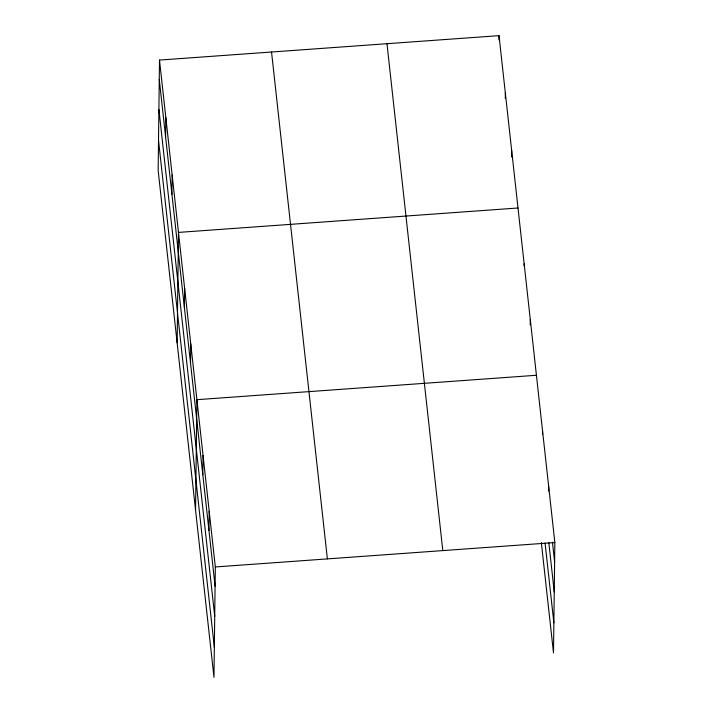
<?xml version="1.0" encoding="UTF-8"?>
<svg xmlns="http://www.w3.org/2000/svg" width="713" height="713" viewBox="0 0 713 713"><rect width="100%" height="100%" fill="white"/><g stroke="black" fill="none" stroke-linecap="round" stroke-linejoin="round"><path stroke-width="1.07" d="M159.498 60.07L158.152 170.46L213.98 677.35L215.326 566.96L159.498 60.07L499.02 35.65L554.848 542.54L553.502 652.93L541.336 542.513M165.594 136.825L165.826 117.511M171.922 194.275L172.154 174.961M177.136 342.801L178.482 232.411L518.003 207.991M184.391 307.481L184.622 288.168M190.531 363.238L190.763 343.924M195.558 510.08L196.904 399.681L536.426 375.27M202.813 474.751L203.045 455.447M208.954 530.508L209.185 511.203M498.966 39.937L499.02 35.65M505.285 98.465L505.348 93.1M511.595 156.985L511.676 150.541M524.117 265.896L524.144 263.748M530.222 324.87L530.285 319.513M542.531 434.244L542.566 431.026M548.654 491.07L548.707 486.783M215.326 566.96L554.848 542.54M552.441 542.174L554.616 561.853M548.823 542.709L554.242 591.906M545.08 543.065L553.867 622.877M386.981 43.707L442.809 550.596M271.537 52.013L327.374 558.903M159.266 79.375L215.094 586.264M158.901 109.437L214.729 616.326M158.518 140.399L214.346 647.297"/></g></svg>
